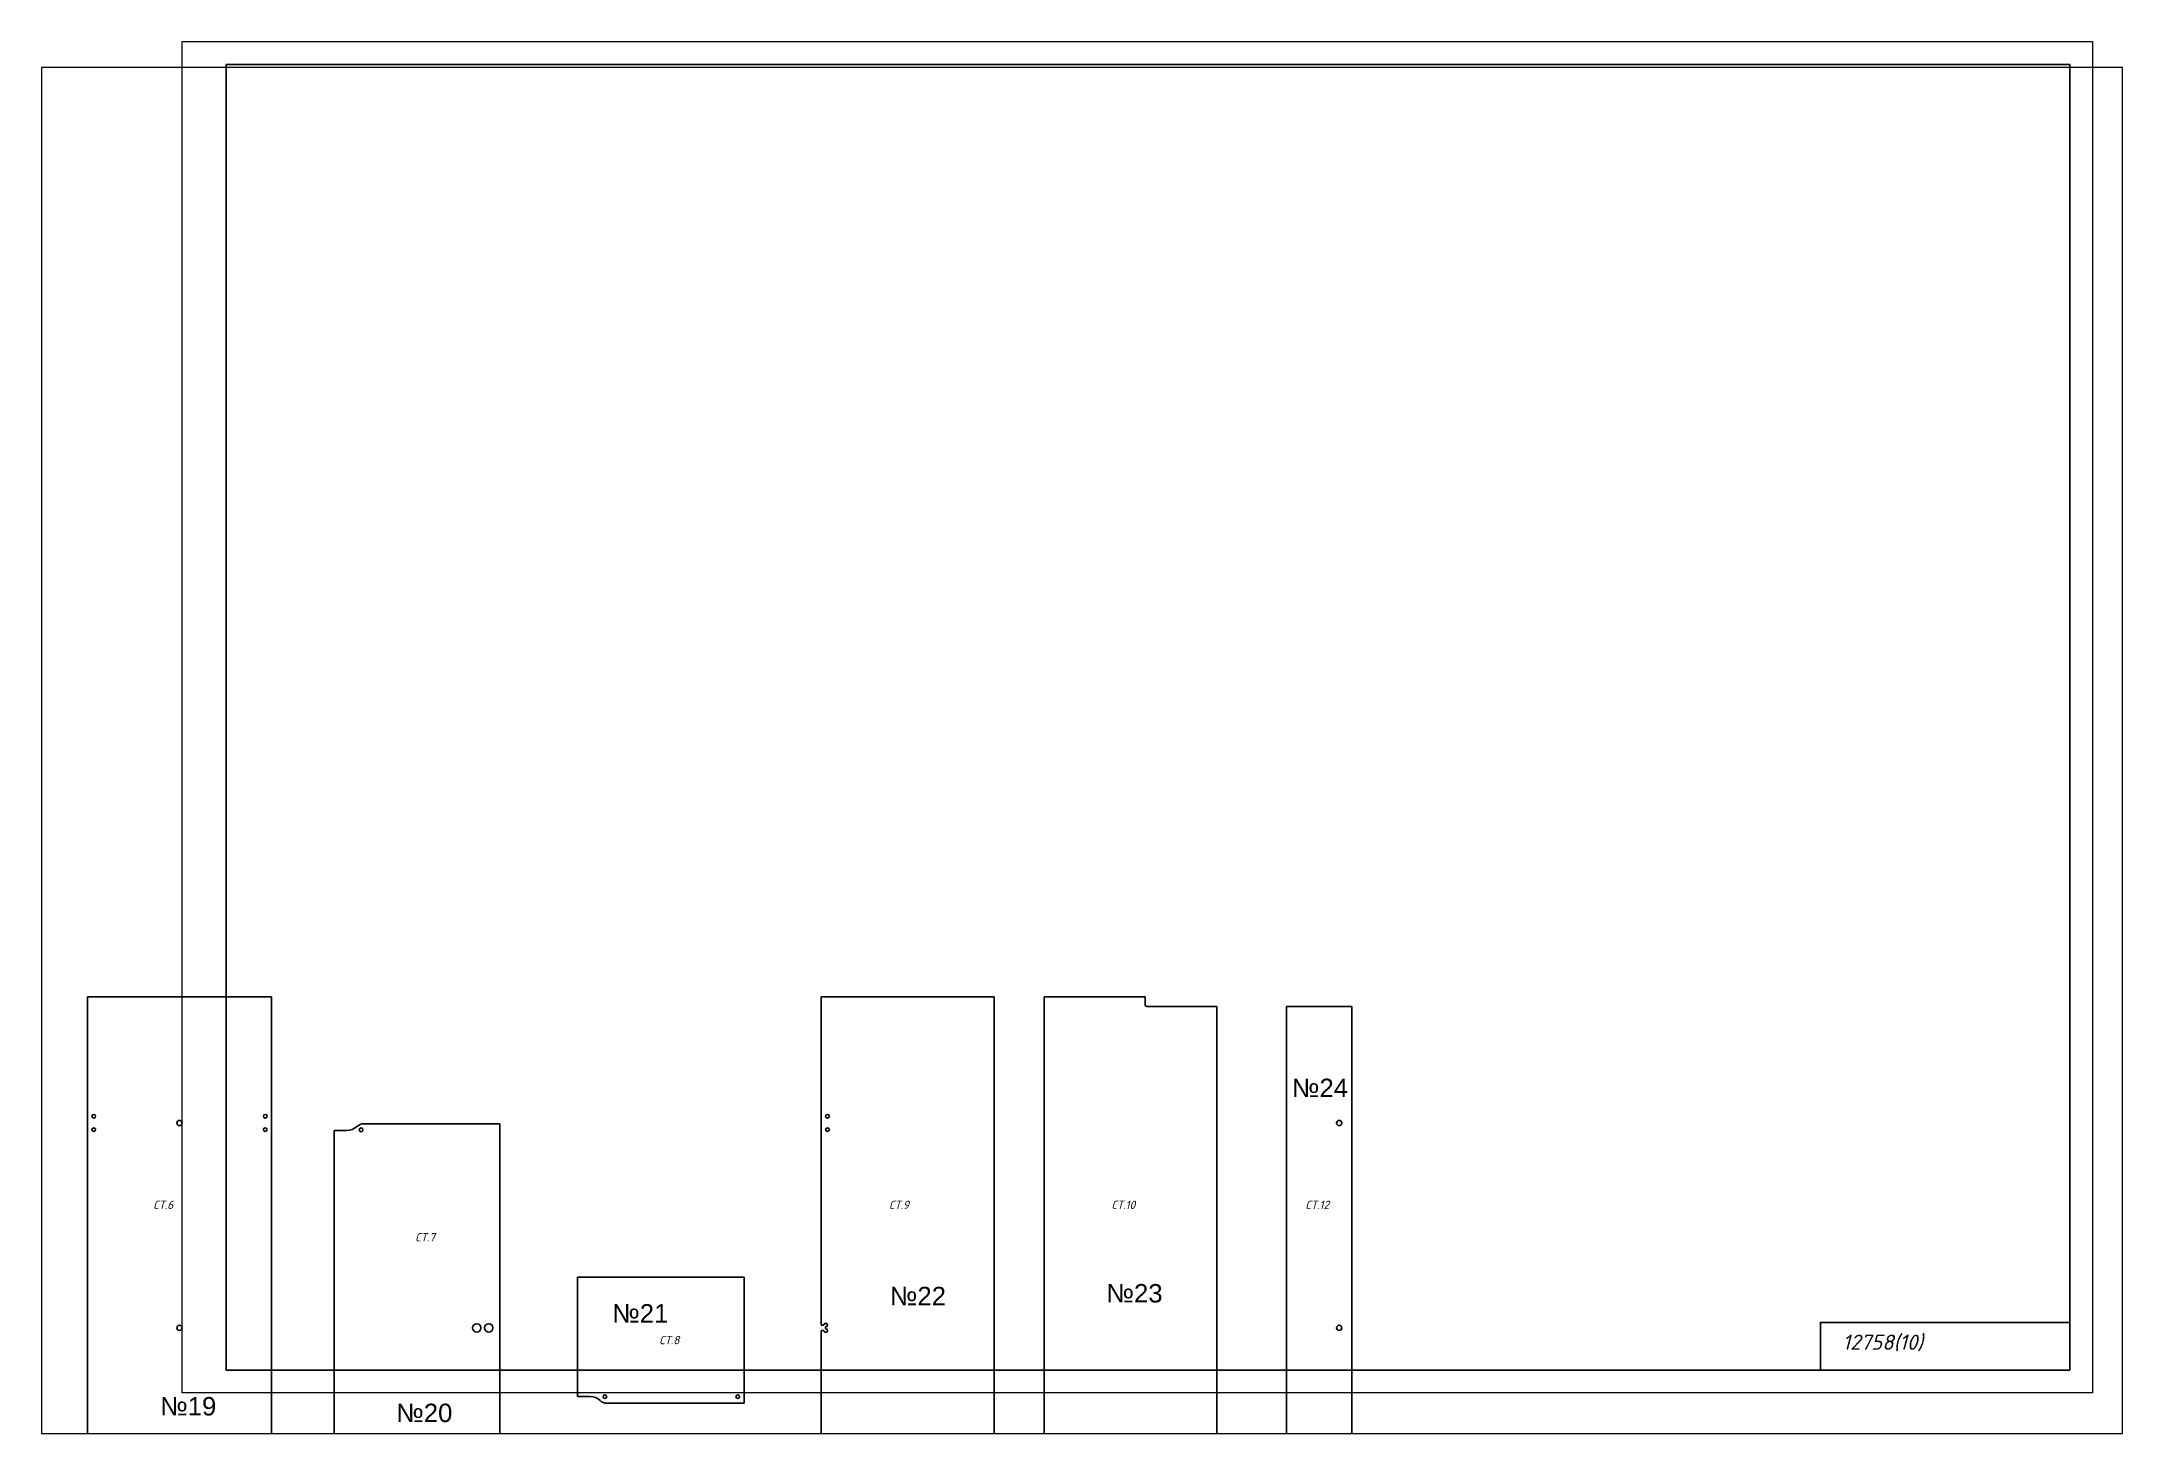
# Paper-space layout 'МС1' of a CAD drawing. Header units: millimetres. Extents: x 3109 to 3377, y 304 to 484.
# The model-space entities are those that its viewports show. They can reach past a viewport. Long polylines and large blocks are cut down to what shows.
import ezdxf

# ---------------------------------------------------------------- set-up
doc = ezdxf.new("R2010")
doc.units = ezdxf.units.MM
doc.layers.add('PDF _Геометрия', color=250, linetype='Continuous')
doc.styles.add('MtX_Arial', font='')
doc.styles.get("Standard").update_dxf_attribs({"font": 'isocpeui.ttf'})
doc.styles.get('MtX_Arial').set_extended_font_data('Arial')

msp = doc.modelspace()

# ---------------------------------------------------------------- linework, layer by layer
at = {"ltscale": 20}
for p, q in [((743275, 167936), (742275, 167936)), ((742275, 167936), (742275, 165163)), ((743275, 165163), (743275, 167936)), ((746263, 166152), (746263, 167936)), ((746263, 167936), (747202, 167936)), ((747202, 167936), (747202, 165163)), ((747474, 167936), (748023, 167936)), ((747474, 165163), (747474, 167936)), ((748023, 167936), (748023, 167893)), ((748033, 167883), (748413, 167883)), ((748413, 167883), (748413, 165163)), ((749146, 167883), (748791, 167883)), ((748791, 167883), (748791, 165163)), ((749146, 165163), (749146, 167883)), ((744938, 165764), (744938, 166412)), ((744938, 166412), (745844, 166412)), ((745844, 166412), (745844, 165727)), ((746276, 166152), (746263, 166152)), ((746287, 166133), (746287, 166142)), ((746263, 165163), (746263, 166122)), ((746263, 166122), (746276, 166122)), ((745007, 165764), (744938, 165764)), ((745844, 165727), (745099, 165727))]:
    msp.add_line(p, q, dxfattribs=at)
for p, q in [((743684, 167209), (743616, 167209)), ((743616, 167209), (743616, 165186)), ((744516, 167246), (743777, 167246)), ((744516, 165149), (744516, 167246))]:
    msp.add_line(p, q)
for centre, radius in [((742309, 167287), 10), ((742775, 167250), 14), ((743241, 167287), 10), ((746297, 167287), 10), ((749078, 167250), 14), ((742309, 167214), 10), ((743241, 167214), 10), ((743762, 167213), 10), ((746297, 167214), 10), ((742775, 166137), 14), ((744391, 166137), 22.5), ((744456, 166137), 22.5), ((749078, 166137), 14), ((745087, 165763), 10), ((745809, 165763), 10)]:
    msp.add_circle(centre, radius, dxfattribs=at)
for centre, radius, start, end in [((748033, 167893), 10, 180, 270), ((746276, 166153), 1, 270, 354.7841), ((746287, 166152), 10, 275.2159, 174.7841), ((746287, 166122), 10, 185.2159, 84.7841), ((746288, 166142), 1, 95.2159, 180), ((746288, 166133), 1, 180, 264.7841), ((746276, 166121), 1, 5.2159, 90), ((745007, 165684), 80, 46.4995, 90), ((745099, 165782), 55, 226.6132, 270)]:
    msp.add_arc(centre, radius, start, end, dxfattribs=at)
for centre, radius, start, end in [((743684, 167289), 80, 270, 313.5005), ((743777, 167191), 55, 89.9992, 133.3871)]:
    msp.add_arc(centre, radius, start, end)

# ---------------------------------------------------------------- texts
at = {"style": 'MtX_Arial'}
for s, p in [('№24', (748821, 167391)), ('№22', (746636, 166260)), ('№23 ', (747813, 166275)), ('№21', (745127, 166166)), ('№19', (742670, 165661)), ('№20', (743953, 165625))]:
    msp.add_text(s, height=100, dxfattribs=at).set_placement(p)
for s, p in [('СТ.6', (742633, 166783)), ('СТ.9', (746632, 166783)), ('СТ.10', (747841, 166783)), ('СТ.12', (748895, 166783)), ('СТ.7', (744057, 166607)), ('СТ.8', (745383, 166048))]:
    msp.add_text(s, height=45).set_placement(p)

psp = doc.layouts.new('МС1')

# ---------------------------------------------------------------- linework, layer by layer
psp.add_lwpolyline([(3338.44, 312.66), (3370.64, 312.66), (3370.64, 318.82), (3338.44, 318.82)], close=True)
at = {"layer": 'PDF _Геометрия', "color": 7, "lineweight": 18}
psp.add_lwpolyline([(3373.58, 309.72), (3126.94, 309.72), (3126.94, 484.13), (3373.58, 484.13)], close=True, dxfattribs=at)
at = {"layer": 'PDF _Геометрия', "color": 7, "lineweight": 25}
psp.add_lwpolyline([(3132.62, 481.19), (3132.62, 312.66), (3370.64, 312.66), (3370.64, 481.19)], close=True, dxfattribs=at)

# ---------------------------------------------------------------- texts
at = {"insert": (3341.29, 317.24), "char_height": 1.96, "width": 56.233, "attachment_point": 1}
psp.add_mtext('12758(10)', dxfattribs=at)

# ---------------------------------------------------------------- viewports
at = {"layer": 'Defpoints', "ltscale": 20}
psp.add_viewport(center=(3243.11, 392.63), size=(268.63, 176.2783), view_center_point=(747680.17, 169274.12), view_height=7421.0737, dxfattribs=at)

doc.saveas('drawing.dxf')
